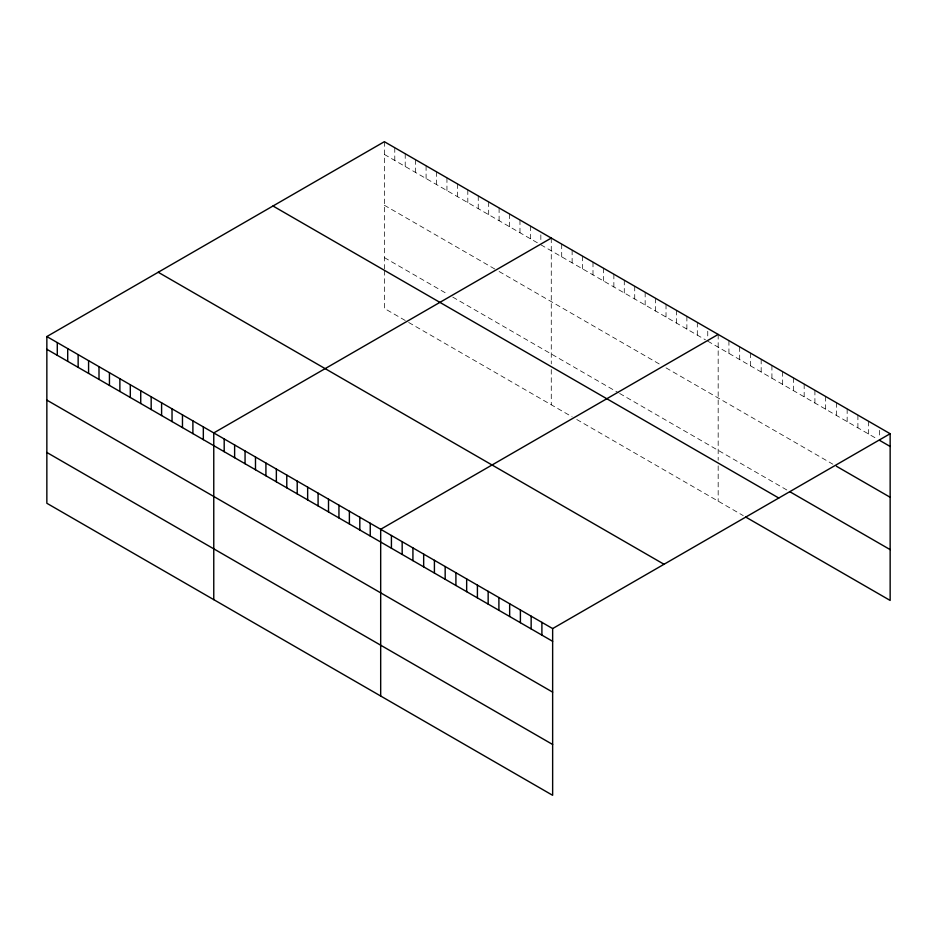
<?xml version="1.0" encoding="UTF-8"?>
<svg xmlns="http://www.w3.org/2000/svg" width="937" height="937" viewBox="0 0 937 937"><rect width="100%" height="100%" fill="white"/><g stroke="black" fill="none" stroke-linecap="round" stroke-linejoin="round"><path stroke-width="0.7" stroke-dasharray="4.68 3.51" d="M384.357 141.698L384.357 268.896M384.357 154.441L538.517 243.444M540.836 244.78L705.432 339.803M707.751 341.15L877.009 438.867M384.357 205.25L496.786 270.161M499.105 271.507L661.381 365.196M666.02 367.866L832.829 464.178M384.357 257.605L446.949 293.75M452.747 297.088L618.49 392.79M619.65 393.458L788.638 491.023M405.217 320.466L384.357 308.425L384.357 270.313M408.696 322.48L572.132 416.836M576.77 419.507L743.264 515.631M879.398 430.341L879.398 437.415M868.658 421.31L868.658 434.042M857.905 415.103L857.905 427.834M847.153 408.895L847.153 421.638M836.413 402.687L836.413 415.431M825.661 396.492L825.661 409.223M814.909 390.284L814.909 403.015M804.169 384.076L804.169 396.808M793.416 377.869L793.416 390.612M782.664 371.661L782.664 384.404M771.924 365.465L771.924 378.197M761.172 359.258L761.172 371.989M750.42 353.05L750.42 365.781M739.68 346.842L739.68 359.585M728.927 340.635L728.927 353.378M718.175 334.439L718.175 460.219M718.175 465.865L718.175 501.154M707.751 331.241L707.751 338.316M697.315 322.387L697.315 335.118M686.88 316.366L686.88 329.098M676.455 310.346L676.455 323.078M666.02 304.314L666.02 317.057M655.584 298.294L655.584 311.037M645.16 292.274L645.16 305.005M634.724 286.253L634.724 298.985M624.288 280.233L624.288 292.965M613.864 274.201L613.864 286.945M603.428 268.181L603.428 280.913M592.992 262.161L592.992 274.892M582.568 256.141L582.568 268.872M572.132 250.109L572.132 262.852M561.696 244.088L561.696 256.832M551.272 238.068L551.272 363.861M551.272 369.506L551.272 404.784M540.836 234.871L540.836 241.945M530.401 226.028L530.401 238.759M519.976 219.996L519.976 232.739M509.541 213.976L509.541 226.707M499.105 207.955L499.105 220.687M488.681 201.935L488.681 214.667M478.245 195.903L478.245 208.646M467.809 189.883L467.809 202.626M457.385 183.863L457.385 196.594M446.949 177.843L446.949 190.574M436.513 171.811L436.513 184.554M426.089 165.79L426.089 178.534M415.653 159.77L415.653 172.502M405.217 153.75L405.217 166.481M394.782 147.73L394.782 160.461"/><path stroke-width="1.41" d="M46.85 336.559L552.643 628.575L552.643 795.302L46.85 503.274L46.85 336.559L384.357 141.698L890.15 433.726L890.15 600.441L745.653 517.013M551.272 238.068L213.765 432.929L213.765 599.645M718.175 334.439L380.68 529.288L380.68 696.015M552.643 628.575L890.15 433.726M879.398 440.249L890.15 446.457M836.413 466.239L890.15 497.266M789.832 491.714L890.15 549.621M272.983 205.999L778.776 498.027M158.224 272.257L664.017 564.273M46.85 349.29L552.643 641.318M46.85 400.111L552.643 692.127M46.85 452.466L552.643 744.482M541.902 622.367L541.902 635.11M531.15 616.171L531.15 628.903M520.398 609.964L520.398 622.695M509.658 603.756L509.658 616.487M498.906 597.548L498.906 610.28M488.154 591.341L488.154 604.084M477.413 585.145L477.413 597.876M466.661 578.937L466.661 591.669M455.909 572.73L455.909 585.461M445.169 566.522L445.169 579.253M434.417 560.314L434.417 573.057M423.665 554.107L423.665 566.85M412.924 547.911L412.924 560.642M402.172 541.703L402.172 554.435M391.42 535.495L391.42 548.227M370.244 523.268L370.244 535.999M359.808 517.247L359.808 529.979M349.384 511.227L349.384 523.959M338.948 505.195L338.948 517.938M328.512 499.175L328.512 511.907M318.088 493.155L318.088 505.886M307.652 487.135L307.652 499.866M297.216 481.103L297.216 493.846M286.781 475.082L286.781 487.826M276.356 469.062L276.356 481.794M265.921 463.042L265.921 475.773M255.485 457.022L255.485 469.753M245.061 450.99L245.061 463.733M234.625 444.97L234.625 457.701M224.189 438.949L224.189 451.681M203.329 426.897L203.329 439.64M192.893 420.877L192.893 433.62M182.469 414.857L182.469 427.588M172.033 408.837L172.033 421.568M161.597 402.805L161.597 415.548M151.173 396.784L151.173 409.528M140.737 390.764L140.737 403.496M130.302 384.744L130.302 397.475M119.877 378.724L119.877 391.455M109.442 372.692L109.442 385.435M99.006 366.672L99.006 379.415M88.582 360.651L88.582 373.383M78.146 354.631L78.146 367.363M67.71 348.599L67.71 361.342M57.286 342.579L57.286 355.322"/></g></svg>
